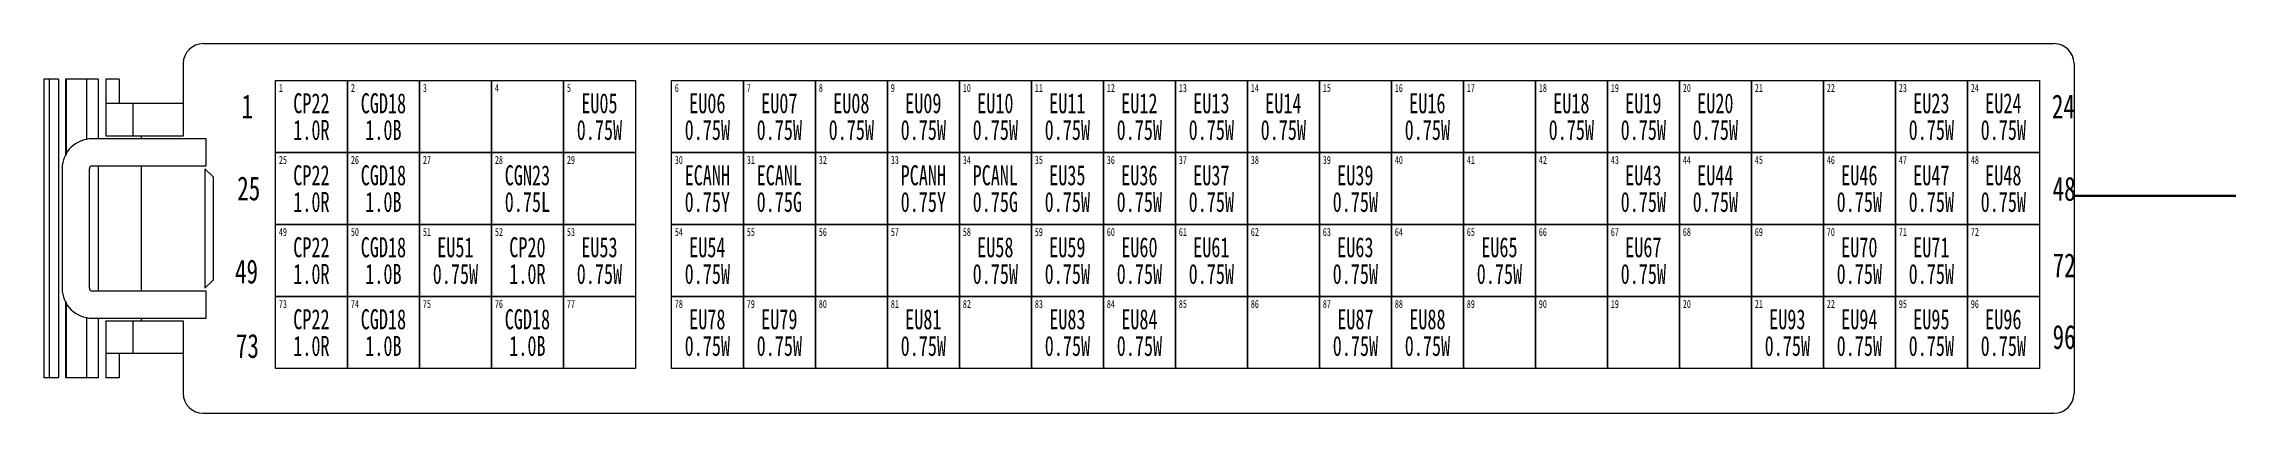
# Model space of a CAD drawing. Header units: millimetres. Extents: x 3853 to 7217, y 3585 to 4426.
# Drawn here: x 5153.8 to 5426.7, y 3782.4 to 3828.6 of the extents above; entities that cross this region are included whole.
import ezdxf

# ---------------------------------------------------------------- set-up
doc = ezdxf.new("R2010")
doc.units = ezdxf.units.MM
doc.layers.get('0').update_dxf_attribs({"lineweight": 25})
doc.layers.add('1轮廓实线层', color=7, linetype='Continuous', lineweight=50)
doc.layers.add('_0', color=7, linetype='Continuous', lineweight=25)
doc.layers.add('底盘线束', color=7, linetype='Continuous')
doc.styles.add('PC_TEXTSTYLE', font='ISOCP.SHX', dxfattribs={"width": 0.707, "bigfont": 'GBCBIG.SHX'})
doc.styles.add('标准', font='', dxfattribs={"width": 0.667})
doc.styles.get('标准').set_extended_font_data('SimSun')

msp = doc.modelspace()

# ---------------------------------------------------------------- linework, layer by layer
at = {"color": 0}
for p, q in [((5173.73, 3828.57), (5405.08, 3828.57)), ((5161.54, 3793.91), (5171.23, 3793.91)), ((5173.73, 3782.36), (5405.08, 3782.36))]:
    msp.add_line(p, q, dxfattribs=at)
at = {"color": 0, "linetype": 'Continuous'}
for p, q in [((5155.66, 3824.15), (5153.79, 3824.15)), ((5153.79, 3824.15), (5153.79, 3786.78)), ((5154.47, 3824.15), (5154.47, 3786.78)), ((5155.66, 3824.15), (5155.66, 3786.78)), ((5160.62, 3824.15), (5156.51, 3824.15)), ((5156.51, 3824.15), (5156.51, 3814.54)), ((5156.6, 3824.15), (5156.6, 3814.68)), ((5159.15, 3824.15), (5159.15, 3816.54)), ((5160.62, 3824.15), (5160.62, 3816.68)), ((5163.24, 3824.15), (5161.54, 3824.15)), ((5161.54, 3824.15), (5161.54, 3817.02)), ((5163.24, 3824.15), (5163.24, 3821.09)), ((5171.23, 3826.07), (5171.23, 3817.02)), ((5171.23, 3821.09), (5161.54, 3821.09)), ((5164.94, 3821.09), (5164.94, 3817.02)), ((5174.11, 3816.68), (5159.84, 3816.68)), ((5171.23, 3817.02), (5161.54, 3817.02)), ((5165.96, 3817.02), (5165.96, 3816.68)), ((5174.11, 3813.28), (5174.11, 3816.68)), ((5159.84, 3813.28), (5174.11, 3813.28)), ((5160.62, 3813.28), (5160.62, 3797.65)), ((5165.96, 3813.28), (5165.96, 3797.65)), ((5156.11, 3812.94), (5156.11, 3797.99)), ((5159.5, 3797.99), (5159.5, 3812.94)), ((5174.96, 3811.92), (5173.94, 3812.94)), ((5173.94, 3812.94), (5173.94, 3797.99)), ((5174.96, 3811.92), (5174.96, 3799.01)), ((5174.11, 3797.65), (5159.84, 3797.65)), ((5174.96, 3799.01), (5173.94, 3797.99)), ((5174.11, 3794.25), (5174.11, 3797.65)), ((5156.51, 3796.38), (5156.51, 3786.78)), ((5156.6, 3796.25), (5156.6, 3786.78)), ((5159.15, 3794.39), (5159.15, 3786.78)), ((5159.84, 3794.25), (5174.11, 3794.25)), ((5160.62, 3794.25), (5160.62, 3786.78)), ((5165.96, 3794.25), (5165.96, 3793.91)), ((5161.54, 3793.91), (5161.54, 3786.78)), ((5164.94, 3793.91), (5164.94, 3789.83)), ((5171.23, 3793.91), (5171.23, 3784.86)), ((5171.23, 3789.83), (5161.54, 3789.83)), ((5163.24, 3789.83), (5163.24, 3786.78)), ((5155.66, 3786.78), (5153.79, 3786.78)), ((5160.62, 3786.78), (5156.51, 3786.78)), ((5163.24, 3786.78), (5161.54, 3786.78))]:
    msp.add_line(p, q, dxfattribs=at)
at = {"color": 0}
for points in [[(5182.76, 3823.96), (5191.76, 3823.96), (5191.76, 3814.96), (5182.76, 3814.96)], [(5191.76, 3823.96), (5200.76, 3823.96), (5200.76, 3814.96), (5191.76, 3814.96)], [(5200.76, 3823.96), (5209.76, 3823.96), (5209.76, 3814.96), (5200.76, 3814.96)], [(5209.76, 3823.96), (5218.76, 3823.96), (5218.76, 3814.96), (5209.76, 3814.96)], [(5218.76, 3823.96), (5227.76, 3823.96), (5227.76, 3814.96), (5218.76, 3814.96)], [(5232.25, 3823.96), (5241.25, 3823.96), (5241.25, 3814.96), (5232.25, 3814.96)], [(5241.25, 3823.96), (5250.25, 3823.96), (5250.25, 3814.96), (5241.25, 3814.96)], [(5250.25, 3823.96), (5259.25, 3823.96), (5259.25, 3814.96), (5250.25, 3814.96)], [(5259.25, 3823.96), (5268.25, 3823.96), (5268.25, 3814.96), (5259.25, 3814.96)], [(5268.25, 3823.96), (5277.25, 3823.96), (5277.25, 3814.96), (5268.25, 3814.96)], [(5277.25, 3823.96), (5286.25, 3823.96), (5286.25, 3814.96), (5277.25, 3814.96)], [(5286.25, 3823.96), (5295.25, 3823.96), (5295.25, 3814.96), (5286.25, 3814.96)], [(5295.25, 3823.96), (5304.25, 3823.96), (5304.25, 3814.96), (5295.25, 3814.96)], [(5304.25, 3823.96), (5313.25, 3823.96), (5313.25, 3814.96), (5304.25, 3814.96)], [(5313.25, 3823.96), (5322.25, 3823.96), (5322.25, 3814.96), (5313.25, 3814.96)], [(5322.25, 3823.96), (5331.25, 3823.96), (5331.25, 3814.96), (5322.25, 3814.96)], [(5331.25, 3823.96), (5340.25, 3823.96), (5340.25, 3814.96), (5331.25, 3814.96)], [(5340.25, 3823.96), (5349.25, 3823.96), (5349.25, 3814.96), (5340.25, 3814.96)], [(5349.25, 3823.96), (5358.25, 3823.96), (5358.25, 3814.96), (5349.25, 3814.96)], [(5358.25, 3823.96), (5367.25, 3823.96), (5367.25, 3814.96), (5358.25, 3814.96)], [(5367.25, 3823.96), (5376.25, 3823.96), (5376.25, 3814.96), (5367.25, 3814.96)], [(5376.25, 3823.96), (5385.25, 3823.96), (5385.25, 3814.96), (5376.25, 3814.96)], [(5385.25, 3823.96), (5394.25, 3823.96), (5394.25, 3814.96), (5385.25, 3814.96)], [(5394.25, 3823.96), (5403.25, 3823.96), (5403.25, 3814.96), (5394.25, 3814.96)], [(5182.76, 3814.96), (5191.76, 3814.96), (5191.76, 3805.96), (5182.76, 3805.96)], [(5191.76, 3814.96), (5200.76, 3814.96), (5200.76, 3805.96), (5191.76, 3805.96)], [(5200.76, 3814.96), (5209.76, 3814.96), (5209.76, 3805.96), (5200.76, 3805.96)], [(5209.76, 3814.96), (5218.76, 3814.96), (5218.76, 3805.96), (5209.76, 3805.96)], [(5218.76, 3814.96), (5227.76, 3814.96), (5227.76, 3805.96), (5218.76, 3805.96)], [(5232.25, 3814.96), (5241.25, 3814.96), (5241.25, 3805.96), (5232.25, 3805.96)], [(5241.25, 3814.96), (5250.25, 3814.96), (5250.25, 3805.96), (5241.25, 3805.96)], [(5250.25, 3814.96), (5259.25, 3814.96), (5259.25, 3805.96), (5250.25, 3805.96)], [(5259.25, 3814.96), (5268.25, 3814.96), (5268.25, 3805.96), (5259.25, 3805.96)], [(5268.25, 3814.96), (5277.25, 3814.96), (5277.25, 3805.96), (5268.25, 3805.96)], [(5277.25, 3814.96), (5286.25, 3814.96), (5286.25, 3805.96), (5277.25, 3805.96)], [(5286.25, 3814.96), (5295.25, 3814.96), (5295.25, 3805.96), (5286.25, 3805.96)], [(5295.25, 3814.96), (5304.25, 3814.96), (5304.25, 3805.96), (5295.25, 3805.96)], [(5304.25, 3814.96), (5313.25, 3814.96), (5313.25, 3805.96), (5304.25, 3805.96)], [(5313.25, 3814.96), (5322.25, 3814.96), (5322.25, 3805.96), (5313.25, 3805.96)], [(5322.25, 3814.96), (5331.25, 3814.96), (5331.25, 3805.96), (5322.25, 3805.96)], [(5331.25, 3814.96), (5340.25, 3814.96), (5340.25, 3805.96), (5331.25, 3805.96)], [(5340.25, 3814.96), (5349.25, 3814.96), (5349.25, 3805.96), (5340.25, 3805.96)], [(5349.25, 3814.96), (5358.25, 3814.96), (5358.25, 3805.96), (5349.25, 3805.96)], [(5358.25, 3814.96), (5367.25, 3814.96), (5367.25, 3805.96), (5358.25, 3805.96)], [(5367.25, 3814.96), (5376.25, 3814.96), (5376.25, 3805.96), (5367.25, 3805.96)], [(5376.25, 3814.96), (5385.25, 3814.96), (5385.25, 3805.96), (5376.25, 3805.96)], [(5385.25, 3814.96), (5394.25, 3814.96), (5394.25, 3805.96), (5385.25, 3805.96)], [(5394.25, 3814.96), (5403.25, 3814.96), (5403.25, 3805.96), (5394.25, 3805.96)], [(5182.76, 3805.96), (5191.76, 3805.96), (5191.76, 3796.96), (5182.76, 3796.96)], [(5191.76, 3805.96), (5200.76, 3805.96), (5200.76, 3796.96), (5191.76, 3796.96)], [(5200.76, 3805.96), (5209.76, 3805.96), (5209.76, 3796.96), (5200.76, 3796.96)], [(5209.76, 3805.96), (5218.76, 3805.96), (5218.76, 3796.96), (5209.76, 3796.96)], [(5218.76, 3805.96), (5227.76, 3805.96), (5227.76, 3796.96), (5218.76, 3796.96)], [(5232.25, 3805.96), (5241.25, 3805.96), (5241.25, 3796.96), (5232.25, 3796.96)], [(5241.25, 3805.96), (5250.25, 3805.96), (5250.25, 3796.96), (5241.25, 3796.96)], [(5250.25, 3805.96), (5259.25, 3805.96), (5259.25, 3796.96), (5250.25, 3796.96)], [(5259.25, 3805.96), (5268.25, 3805.96), (5268.25, 3796.96), (5259.25, 3796.96)], [(5268.25, 3805.96), (5277.25, 3805.96), (5277.25, 3796.96), (5268.25, 3796.96)], [(5277.25, 3805.96), (5286.25, 3805.96), (5286.25, 3796.96), (5277.25, 3796.96)], [(5286.25, 3805.96), (5295.25, 3805.96), (5295.25, 3796.96), (5286.25, 3796.96)], [(5295.25, 3805.96), (5304.25, 3805.96), (5304.25, 3796.96), (5295.25, 3796.96)], [(5304.25, 3805.96), (5313.25, 3805.96), (5313.25, 3796.96), (5304.25, 3796.96)], [(5313.25, 3805.96), (5322.25, 3805.96), (5322.25, 3796.96), (5313.25, 3796.96)], [(5322.25, 3805.96), (5331.25, 3805.96), (5331.25, 3796.96), (5322.25, 3796.96)], [(5331.25, 3805.96), (5340.25, 3805.96), (5340.25, 3796.96), (5331.25, 3796.96)], [(5340.25, 3805.96), (5349.25, 3805.96), (5349.25, 3796.96), (5340.25, 3796.96)], [(5349.25, 3805.96), (5358.25, 3805.96), (5358.25, 3796.96), (5349.25, 3796.96)], [(5358.25, 3805.96), (5367.25, 3805.96), (5367.25, 3796.96), (5358.25, 3796.96)], [(5367.25, 3805.96), (5376.25, 3805.96), (5376.25, 3796.96), (5367.25, 3796.96)], [(5376.25, 3805.96), (5385.25, 3805.96), (5385.25, 3796.96), (5376.25, 3796.96)], [(5385.25, 3805.96), (5394.25, 3805.96), (5394.25, 3796.96), (5385.25, 3796.96)], [(5394.25, 3805.96), (5403.25, 3805.96), (5403.25, 3796.96), (5394.25, 3796.96)], [(5182.76, 3796.96), (5191.76, 3796.96), (5191.76, 3787.96), (5182.76, 3787.96)], [(5191.76, 3796.96), (5200.76, 3796.96), (5200.76, 3787.96), (5191.76, 3787.96)], [(5200.76, 3796.96), (5209.76, 3796.96), (5209.76, 3787.96), (5200.76, 3787.96)], [(5209.76, 3796.96), (5218.76, 3796.96), (5218.76, 3787.96), (5209.76, 3787.96)], [(5218.76, 3796.96), (5227.76, 3796.96), (5227.76, 3787.96), (5218.76, 3787.96)], [(5232.25, 3796.96), (5241.25, 3796.96), (5241.25, 3787.96), (5232.25, 3787.96)], [(5241.25, 3796.96), (5250.25, 3796.96), (5250.25, 3787.96), (5241.25, 3787.96)], [(5250.25, 3796.96), (5259.25, 3796.96), (5259.25, 3787.96), (5250.25, 3787.96)], [(5259.25, 3796.96), (5268.25, 3796.96), (5268.25, 3787.96), (5259.25, 3787.96)], [(5268.25, 3796.96), (5277.25, 3796.96), (5277.25, 3787.96), (5268.25, 3787.96)], [(5277.25, 3796.96), (5286.25, 3796.96), (5286.25, 3787.96), (5277.25, 3787.96)], [(5286.25, 3796.96), (5295.25, 3796.96), (5295.25, 3787.96), (5286.25, 3787.96)], [(5295.25, 3796.96), (5304.25, 3796.96), (5304.25, 3787.96), (5295.25, 3787.96)], [(5304.25, 3796.96), (5313.25, 3796.96), (5313.25, 3787.96), (5304.25, 3787.96)], [(5313.25, 3796.96), (5322.25, 3796.96), (5322.25, 3787.96), (5313.25, 3787.96)], [(5322.25, 3796.96), (5331.25, 3796.96), (5331.25, 3787.96), (5322.25, 3787.96)], [(5331.25, 3796.96), (5340.25, 3796.96), (5340.25, 3787.96), (5331.25, 3787.96)], [(5340.25, 3796.96), (5349.25, 3796.96), (5349.25, 3787.96), (5340.25, 3787.96)], [(5349.25, 3796.96), (5358.25, 3796.96), (5358.25, 3787.96), (5349.25, 3787.96)], [(5358.25, 3796.96), (5367.25, 3796.96), (5367.25, 3787.96), (5358.25, 3787.96)], [(5367.25, 3796.96), (5376.25, 3796.96), (5376.25, 3787.96), (5367.25, 3787.96)], [(5376.25, 3796.96), (5385.25, 3796.96), (5385.25, 3787.96), (5376.25, 3787.96)], [(5385.25, 3796.96), (5394.25, 3796.96), (5394.25, 3787.96), (5385.25, 3787.96)], [(5394.25, 3796.96), (5403.25, 3796.96), (5403.25, 3787.96), (5394.25, 3787.96)]]:
    msp.add_lwpolyline(points, close=True, dxfattribs=at)
for centre, start, end in [((5173.73, 3826.07), 90, 180), ((5405.08, 3826.07), 0, 90), ((5173.73, 3784.86), 180, 270), ((5405.08, 3784.86), 270, 0)]:
    msp.add_arc(centre, 2.5, start, end, dxfattribs=at)
at = {"color": 0, "linetype": 'Continuous'}
for centre, radius, start, end in [((5159.84, 3812.94), 3.74, 90, 180), ((5159.84, 3812.94), 0.34, 90, 180), ((5159.84, 3797.99), 3.74, 180, 270), ((5159.84, 3797.99), 0.34, 180, 270)]:
    msp.add_arc(centre, radius, start, end, dxfattribs=at)
at = {"layer": '1轮廓实线层', "color": 1}
msp.add_line((5462.54, 3809.56), (5407.58, 3809.56), dxfattribs=at)
at = {"layer": '底盘线束', "color": 0}
msp.add_line((5407.58, 3826.07), (5407.58, 3784.86), dxfattribs=at)

# ---------------------------------------------------------------- texts
at = {"color": 0, "lineweight": 5, "attachment_point": 1, "style": 'PC_TEXTSTYLE'}
for s, insert, char_height, width in [('{\\fSimSun|b0|i0|c134|p2;1}', (5178.52, 3822.22), 3, 2.4727), ('{\\fSimSun|b0|i0|c134|p2;1}', (5183.19, 3823.53), 1, 0.9371), ('{\\fSimSun|b0|i0|c134|p2;2}', (5192.19, 3823.53), 1, 0.9371), ('{\\fSimSun|b0|i0|c134|p2;3}', (5201.19, 3823.53), 1, 0.9371), ('{\\fSimSun|b0|i0|c134|p2;4}', (5210.19, 3823.53), 1, 0.9371), ('{\\fSimSun|b0|i0|c134|p2;5}', (5219.19, 3823.53), 1, 0.9371), ('{\\fSimSun|b0|i0|c134|p2;6}', (5232.68, 3823.53), 1, 0.9371), ('{\\fSimSun|b0|i0|c134|p2;7}', (5241.68, 3823.53), 1, 0.9371), ('{\\fSimSun|b0|i0|c134|p2;8}', (5250.68, 3823.53), 1, 0.9371), ('{\\fSimSun|b0|i0|c134|p2;9}', (5259.68, 3823.53), 1, 0.9371), ('{\\fSimSun|b0|i0|c134|p2;10}', (5268.68, 3823.53), 1, 0.9371), ('{\\fSimSun|b0|i0|c134|p2;11}', (5277.68, 3823.53), 1, 0.9371), ('{\\fSimSun|b0|i0|c134|p2;12}', (5286.68, 3823.53), 1, 0.9371), ('{\\fSimSun|b0|i0|c134|p2;13}', (5295.68, 3823.53), 1, 0.9371), ('{\\fSimSun|b0|i0|c134|p2;14}', (5304.68, 3823.53), 1, 0.9371), ('{\\fSimSun|b0|i0|c134|p2;15}', (5313.68, 3823.53), 1, 0.9371), ('{\\fSimSun|b0|i0|c134|p2;16}', (5322.68, 3823.53), 1, 0.9371), ('{\\fSimSun|b0|i0|c134|p2;17}', (5331.68, 3823.53), 1, 0.9371), ('{\\fSimSun|b0|i0|c134|p2;18}', (5340.68, 3823.53), 1, 0.9371), ('{\\fSimSun|b0|i0|c134|p2;19}', (5349.68, 3823.53), 1, 0.9371), ('{\\fSimSun|b0|i0|c134|p2;20}', (5358.68, 3823.53), 1, 0.9371), ('{\\fSimSun|b0|i0|c134|p2;21}', (5367.68, 3823.53), 1, 0.9371), ('{\\fSimSun|b0|i0|c134|p2;22}', (5376.68, 3823.53), 1, 0.9371), ('{\\fSimSun|b0|i0|c134|p2;23}', (5385.68, 3823.53), 1, 0.9371), ('{\\fSimSun|b0|i0|c134|p2;24}', (5394.68, 3823.53), 1, 0.9371), ('\\pxqc;{\\fSimSun|b0|i0|c134|p2;24}', (5405.02, 3822.22), 3, 2.4646), ('{\\fSimSun|b0|i0|c134|p2;25}', (5183.19, 3814.53), 1, 0.9371), ('{\\fSimSun|b0|i0|c134|p2;26}', (5192.19, 3814.53), 1, 0.9371), ('{\\fSimSun|b0|i0|c134|p2;27}', (5201.19, 3814.53), 1, 0.9371), ('{\\fSimSun|b0|i0|c134|p2;28}', (5210.19, 3814.53), 1, 0.9371), ('{\\fSimSun|b0|i0|c134|p2;29}', (5219.19, 3814.53), 1, 0.9371), ('{\\fSimSun|b0|i0|c134|p2;30}', (5232.68, 3814.53), 1, 0.9371), ('{\\fSimSun|b0|i0|c134|p2;31}', (5241.68, 3814.53), 1, 0.9371), ('{\\fSimSun|b0|i0|c134|p2;32}', (5250.68, 3814.53), 1, 0.9371), ('{\\fSimSun|b0|i0|c134|p2;33}', (5259.68, 3814.53), 1, 0.9371), ('{\\fSimSun|b0|i0|c134|p2;34}', (5268.68, 3814.53), 1, 0.9371), ('{\\fSimSun|b0|i0|c134|p2;35}', (5277.68, 3814.53), 1, 0.9371), ('{\\fSimSun|b0|i0|c134|p2;36}', (5286.68, 3814.53), 1, 0.9371), ('{\\fSimSun|b0|i0|c134|p2;37}', (5295.68, 3814.53), 1, 0.9371), ('{\\fSimSun|b0|i0|c134|p2;38}', (5304.68, 3814.53), 1, 0.9371), ('{\\fSimSun|b0|i0|c134|p2;39}', (5313.68, 3814.53), 1, 0.9371), ('{\\fSimSun|b0|i0|c134|p2;40}', (5322.68, 3814.53), 1, 0.9371), ('{\\fSimSun|b0|i0|c134|p2;41}', (5331.68, 3814.53), 1, 0.9371), ('{\\fSimSun|b0|i0|c134|p2;42}', (5340.68, 3814.53), 1, 0.9371), ('{\\fSimSun|b0|i0|c134|p2;43}', (5349.68, 3814.53), 1, 0.9371), ('{\\fSimSun|b0|i0|c134|p2;44}', (5358.68, 3814.53), 1, 0.9371), ('{\\fSimSun|b0|i0|c134|p2;45}', (5367.68, 3814.53), 1, 0.9371), ('{\\fSimSun|b0|i0|c134|p2;46}', (5376.68, 3814.53), 1, 0.9371), ('{\\fSimSun|b0|i0|c134|p2;47}', (5385.68, 3814.53), 1, 0.9371), ('{\\fSimSun|b0|i0|c134|p2;48}', (5394.68, 3814.53), 1, 0.9371), ('{\\fSimSun|b0|i0|c134|p2;25}', (5177.98, 3811.98), 3, 3.0542), ('\\pxqc;{\\fSimSun|b0|i0|c134|p2;48}', (5405.11, 3811.93), 3, 2.4646), ('{\\fSimSun|b0|i0|c134|p2;49}', (5183.19, 3805.53), 1, 0.9371), ('{\\fSimSun|b0|i0|c134|p2;50}', (5192.19, 3805.53), 1, 0.9371), ('{\\fSimSun|b0|i0|c134|p2;51}', (5201.19, 3805.53), 1, 0.9371), ('{\\fSimSun|b0|i0|c134|p2;52}', (5210.19, 3805.53), 1, 0.9371), ('{\\fSimSun|b0|i0|c134|p2;53}', (5219.19, 3805.53), 1, 0.9371), ('{\\fSimSun|b0|i0|c134|p2;54}', (5232.68, 3805.53), 1, 0.9371), ('{\\fSimSun|b0|i0|c134|p2;55}', (5241.68, 3805.53), 1, 0.9371), ('{\\fSimSun|b0|i0|c134|p2;56}', (5250.68, 3805.53), 1, 0.9371), ('{\\fSimSun|b0|i0|c134|p2;57}', (5259.68, 3805.53), 1, 0.9371), ('{\\fSimSun|b0|i0|c134|p2;58}', (5268.68, 3805.53), 1, 0.9371), ('{\\fSimSun|b0|i0|c134|p2;59}', (5277.68, 3805.53), 1, 0.9371), ('{\\fSimSun|b0|i0|c134|p2;60}', (5286.68, 3805.53), 1, 0.9371), ('{\\fSimSun|b0|i0|c134|p2;61}', (5295.68, 3805.53), 1, 0.9371), ('{\\fSimSun|b0|i0|c134|p2;62}', (5304.68, 3805.53), 1, 0.9371), ('{\\fSimSun|b0|i0|c134|p2;63}', (5313.68, 3805.53), 1, 0.9371), ('{\\fSimSun|b0|i0|c134|p2;64}', (5322.68, 3805.53), 1, 0.9371), ('{\\fSimSun|b0|i0|c134|p2;65}', (5331.68, 3805.53), 1, 0.9371), ('{\\fSimSun|b0|i0|c134|p2;66}', (5340.68, 3805.53), 1, 0.9371), ('{\\fSimSun|b0|i0|c134|p2;67}', (5349.68, 3805.53), 1, 0.9371), ('{\\fSimSun|b0|i0|c134|p2;68}', (5358.68, 3805.53), 1, 0.9371), ('{\\fSimSun|b0|i0|c134|p2;69}', (5367.68, 3805.53), 1, 0.9371), ('{\\fSimSun|b0|i0|c134|p2;70}', (5376.68, 3805.53), 1, 0.9371), ('{\\fSimSun|b0|i0|c134|p2;71}', (5385.68, 3805.53), 1, 0.9371), ('{\\fSimSun|b0|i0|c134|p2;72}', (5394.68, 3805.53), 1, 0.9371), ('\\pxqc;{\\fSimSun|b0|i0|c134|p2;72}', (5405.11, 3802.37), 3, 2.4646), ('{\\fSimSun|b0|i0|c134|p2;49}', (5177.7, 3801.59), 3, 3.4039), ('{\\fSimSun|b0|i0|c134|p2;73}', (5183.19, 3796.53), 1, 0.9371), ('{\\fSimSun|b0|i0|c134|p2;74}', (5192.19, 3796.53), 1, 0.9371), ('{\\fSimSun|b0|i0|c134|p2;75}', (5201.19, 3796.53), 1, 0.9371), ('{\\fSimSun|b0|i0|c134|p2;76}', (5210.19, 3796.53), 1, 0.9371), ('{\\fSimSun|b0|i0|c134|p2;77}', (5219.19, 3796.53), 1, 0.9371), ('{\\fSimSun|b0|i0|c134|p2;78}', (5232.68, 3796.53), 1, 0.9371), ('{\\fSimSun|b0|i0|c134|p2;79}', (5241.68, 3796.53), 1, 0.9371), ('{\\fSimSun|b0|i0|c134|p2;80}', (5250.68, 3796.53), 1, 0.9371), ('{\\fSimSun|b0|i0|c134|p2;81}', (5259.68, 3796.53), 1, 0.9371), ('{\\fSimSun|b0|i0|c134|p2;82}', (5268.68, 3796.53), 1, 0.9371), ('{\\fSimSun|b0|i0|c134|p2;83}', (5277.68, 3796.53), 1, 0.9371), ('{\\fSimSun|b0|i0|c134|p2;84}', (5286.68, 3796.53), 1, 0.9371), ('{\\fSimSun|b0|i0|c134|p2;85}', (5295.68, 3796.53), 1, 0.9371), ('{\\fSimSun|b0|i0|c134|p2;86}', (5304.68, 3796.53), 1, 0.9371), ('{\\fSimSun|b0|i0|c134|p2;87}', (5313.68, 3796.53), 1, 0.9371), ('{\\fSimSun|b0|i0|c134|p2;88}', (5322.68, 3796.53), 1, 0.9371), ('{\\fSimSun|b0|i0|c134|p2;89}', (5331.68, 3796.53), 1, 0.9371), ('{\\fSimSun|b0|i0|c134|p2;90}', (5340.68, 3796.53), 1, 0.9371), ('{\\fSimSun|b0|i0|c134|p2;19}', (5349.68, 3796.53), 1, 0.9371), ('{\\fSimSun|b0|i0|c134|p2;20}', (5358.68, 3796.53), 1, 0.9371), ('{\\fSimSun|b0|i0|c134|p2;21}', (5367.68, 3796.53), 1, 0.9371), ('{\\fSimSun|b0|i0|c134|p2;22}', (5376.68, 3796.53), 1, 0.9371), ('{\\fSimSun|b0|i0|c134|p2;95}', (5385.68, 3796.53), 1, 0.9371), ('{\\fSimSun|b0|i0|c134|p2;96}', (5394.68, 3796.53), 1, 0.9371), ('{\\fSimSun|b0|i0|c134|p2;73}', (5177.81, 3792.29), 3, 3.1346), ('\\pxqc;{\\fSimSun|b0|i0|c134|p2;96}', (5405.11, 3793.41), 3, 2.4646)]:
    msp.add_mtext(s, dxfattribs=dict(at, insert=insert, char_height=char_height, width=width))
at = {"layer": '_0', "color": 0, "char_height": 2.5, "width": 4.9731, "attachment_point": 1, "style": '标准'}
for s, insert in [('\\pxsm0.8,qc,t0.32;{\\fFangSong_GB2312|b0|i0|c134|p2;CP22\\P1.0R}', (5184.77, 3822.37)), ('\\pxsm0.8,qc,t0.32;{\\fFangSong_GB2312|b0|i0|c134|p2;CGD18\\P1.0B}', (5193.77, 3822.37)), ('\\pxsm0.8,qc,t0.32;{\\fFangSong_GB2312|b0|i0|c134|p2;EU05\\P0.75W}', (5220.77, 3822.37)), ('\\pxsm0.8,qc,t0.32;{\\fFangSong_GB2312|b0|i0|c134|p2;EU06\\P0.75W}', (5234.26, 3822.37)), ('\\pxsm0.8,qc,t0.32;{\\fFangSong_GB2312|b0|i0|c134|p2;EU07\\P0.75W}', (5243.26, 3822.37)), ('\\pxsm0.8,qc,t0.32;{\\fFangSong_GB2312|b0|i0|c134|p2;EU08\\P0.75W}', (5252.26, 3822.37)), ('\\pxsm0.8,qc,t0.32;{\\fFangSong_GB2312|b0|i0|c134|p2;EU09\\P0.75W}', (5261.26, 3822.37)), ('\\pxsm0.8,qc,t0.32;{\\fFangSong_GB2312|b0|i0|c134|p2;EU10\\P0.75W}', (5270.26, 3822.37)), ('\\pxsm0.8,qc,t0.32;{\\fFangSong_GB2312|b0|i0|c134|p2;EU11\\P0.75W}', (5279.26, 3822.37)), ('\\pxsm0.8,qc,t0.32;{\\fFangSong_GB2312|b0|i0|c134|p2;EU12\\P0.75W}', (5288.26, 3822.37)), ('\\pxsm0.8,qc,t0.32;{\\fFangSong_GB2312|b0|i0|c134|p2;EU13\\P0.75W}', (5297.26, 3822.37)), ('\\pxsm0.8,qc,t0.32;{\\fFangSong_GB2312|b0|i0|c134|p2;EU14\\P0.75W}', (5306.26, 3822.37)), ('\\pxsm0.8,qc,t0.32;{\\fFangSong_GB2312|b0|i0|c134|p2;EU16\\P0.75W}', (5324.26, 3822.37)), ('\\pxsm0.8,qc,t0.32;{\\fFangSong_GB2312|b0|i0|c134|p2;EU18\\P0.75W}', (5342.26, 3822.37)), ('\\pxsm0.8,qc,t0.32;{\\fFangSong_GB2312|b0|i0|c134|p2;EU19\\P0.75W}', (5351.26, 3822.37)), ('\\pxsm0.8,qc,t0.32;{\\fFangSong_GB2312|b0|i0|c134|p2;EU20\\P0.75W}', (5360.26, 3822.37)), ('\\pxsm0.8,qc,t0.32;{\\fFangSong_GB2312|b0|i0|c134|p2;EU23\\P0.75W}', (5387.26, 3822.37)), ('\\pxsm0.8,qc,t0.32;{\\fFangSong_GB2312|b0|i0|c134|p2;EU24\\P0.75W}', (5396.26, 3822.37)), ('\\pxsm0.8,qc,t0.32;{\\fFangSong_GB2312|b0|i0|c134|p2;CP22\\P1.0R}', (5184.77, 3813.37)), ('\\pxsm0.8,qc,t0.32;{\\fFangSong_GB2312|b0|i0|c134|p2;CGD18\\P1.0B}', (5193.77, 3813.37)), ('\\pxsm0.8,qc,t0.32;{\\fFangSong_GB2312|b0|i0|c134|p2;CGN23\\P0.75L}', (5211.77, 3813.37)), ('\\pxsm0.8,qc,t0.32;{\\fFangSong_GB2312|b0|i0|c134|p2;ECANH\\P0.75Y}', (5234.26, 3813.37)), ('\\pxsm0.8,qc,t0.32;{\\fFangSong_GB2312|b0|i0|c134|p2;ECANL\\P0.75G}', (5243.26, 3813.37)), ('\\pxsm0.8,qc,t0.32;{\\fFangSong_GB2312|b0|i0|c134|p2;PCANH\\P0.75Y}', (5261.26, 3813.37)), ('\\pxsm0.8,qc,t0.32;{\\fFangSong_GB2312|b0|i0|c134|p2;PCANL\\P0.75G}', (5270.26, 3813.37)), ('\\pxsm0.8,qc,t0.32;{\\fFangSong_GB2312|b0|i0|c134|p2;EU35\\P0.75W}', (5279.26, 3813.37)), ('\\pxsm0.8,qc,t0.32;{\\fFangSong_GB2312|b0|i0|c134|p2;EU36\\P0.75W}', (5288.26, 3813.37)), ('\\pxsm0.8,qc,t0.32;{\\fFangSong_GB2312|b0|i0|c134|p2;EU37\\P0.75W}', (5297.26, 3813.37)), ('\\pxsm0.8,qc,t0.32;{\\fFangSong_GB2312|b0|i0|c134|p2;EU39\\P0.75W}', (5315.26, 3813.37)), ('\\pxsm0.8,qc,t0.32;{\\fFangSong_GB2312|b0|i0|c134|p2;EU43\\P0.75W}', (5351.26, 3813.37)), ('\\pxsm0.8,qc,t0.32;{\\fFangSong_GB2312|b0|i0|c134|p2;EU44\\P0.75W}', (5360.26, 3813.37)), ('\\pxsm0.8,qc,t0.32;{\\fFangSong_GB2312|b0|i0|c134|p2;EU46\\P0.75W}', (5378.26, 3813.37)), ('\\pxsm0.8,qc,t0.32;{\\fFangSong_GB2312|b0|i0|c134|p2;EU47\\P0.75W}', (5387.26, 3813.37)), ('\\pxsm0.8,qc,t0.32;{\\fFangSong_GB2312|b0|i0|c134|p2;EU48\\P0.75W}', (5396.26, 3813.37)), ('\\pxsm0.8,qc,t0.32;{\\fFangSong_GB2312|b0|i0|c134|p2;CP22\\P1.0R}', (5184.77, 3804.37)), ('\\pxsm0.8,qc,t0.32;{\\fFangSong_GB2312|b0|i0|c134|p2;CGD18\\P1.0B}', (5193.77, 3804.37)), ('\\pxsm0.8,qc,t0.32;{\\fFangSong_GB2312|b0|i0|c134|p2;EU51\\P0.75W}', (5202.77, 3804.37)), ('\\pxsm0.8,qc,t0.32;{\\fFangSong_GB2312|b0|i0|c134|p2;CP20\\P1.0R}', (5211.77, 3804.37)), ('\\pxsm0.8,qc,t0.32;{\\fFangSong_GB2312|b0|i0|c134|p2;EU53\\P0.75W}', (5220.77, 3804.37)), ('\\pxsm0.8,qc,t0.32;{\\fFangSong_GB2312|b0|i0|c134|p2;EU54\\P0.75W}', (5234.26, 3804.37)), ('\\pxsm0.8,qc,t0.32;{\\fFangSong_GB2312|b0|i0|c134|p2;EU58\\P0.75W}', (5270.26, 3804.37)), ('\\pxsm0.8,qc,t0.32;{\\fFangSong_GB2312|b0|i0|c134|p2;EU59\\P0.75W}', (5279.26, 3804.37)), ('\\pxsm0.8,qc,t0.32;{\\fFangSong_GB2312|b0|i0|c134|p2;EU60\\P0.75W}', (5288.27, 3804.37)), ('\\pxsm0.8,qc,t0.32;{\\fFangSong_GB2312|b0|i0|c134|p2;EU61\\P0.75W}', (5297.26, 3804.37)), ('\\pxsm0.8,qc,t0.32;{\\fFangSong_GB2312|b0|i0|c134|p2;EU63\\P0.75W}', (5315.26, 3804.37)), ('\\pxsm0.8,qc,t0.32;{\\fFangSong_GB2312|b0|i0|c134|p2;EU65\\P0.75W}', (5333.27, 3804.37)), ('\\pxsm0.8,qc,t0.32;{\\fFangSong_GB2312|b0|i0|c134|p2;EU67\\P0.75W}', (5351.26, 3804.37)), ('\\pxsm0.8,qc,t0.32;{\\fFangSong_GB2312|b0|i0|c134|p2;EU70\\P0.75W}', (5378.26, 3804.37)), ('\\pxsm0.8,qc,t0.32;{\\fFangSong_GB2312|b0|i0|c134|p2;EU71\\P0.75W}', (5387.26, 3804.37)), ('\\pxsm0.8,qc,t0.32;{\\fFangSong_GB2312|b0|i0|c134|p2;CP22\\P1.0R}', (5184.77, 3795.37)), ('\\pxsm0.8,qc,t0.32;{\\fFangSong_GB2312|b0|i0|c134|p2;CGD18\\P1.0B}', (5193.77, 3795.37)), ('\\pxsm0.8,qc,t0.32;{\\fFangSong_GB2312|b0|i0|c134|p2;CGD18\\P1.0B}', (5211.77, 3795.37)), ('\\pxsm0.8,qc,t0.32;{\\fFangSong_GB2312|b0|i0|c134|p2;EU78\\P0.75W}', (5234.26, 3795.37)), ('\\pxsm0.8,qc,t0.32;{\\fFangSong_GB2312|b0|i0|c134|p2;EU79\\P0.75W}', (5243.26, 3795.37)), ('\\pxsm0.8,qc,t0.32;{\\fFangSong_GB2312|b0|i0|c134|p2;EU81\\P0.75W}', (5261.26, 3795.37)), ('\\pxsm0.8,qc,t0.32;{\\fFangSong_GB2312|b0|i0|c134|p2;EU83\\P0.75W}', (5279.27, 3795.37)), ('\\pxsm0.8,qc,t0.32;{\\fFangSong_GB2312|b0|i0|c134|p2;EU84\\P0.75W}', (5288.27, 3795.37)), ('\\pxsm0.8,qc,t0.32;{\\fFangSong_GB2312|b0|i0|c134|p2;EU87\\P0.75W}', (5315.27, 3795.37)), ('\\pxsm0.8,qc,t0.32;{\\fFangSong_GB2312|b0|i0|c134|p2;EU88\\P0.75W}', (5324.27, 3795.37)), ('\\pxsm0.8,qc,t0.32;{\\fFangSong_GB2312|b0|i0|c134|p2;EU93\\P0.75W}', (5369.26, 3795.37)), ('\\pxsm0.8,qc,t0.32;{\\fFangSong_GB2312|b0|i0|c134|p2;EU94\\P0.75W}', (5378.26, 3795.37)), ('\\pxsm0.8,qc,t0.32;{\\fFangSong_GB2312|b0|i0|c134|p2;EU95\\P0.75W}', (5387.26, 3795.37)), ('\\pxsm0.8,qc,t0.32;{\\fFangSong_GB2312|b0|i0|c134|p2;EU96\\P0.75W}', (5396.26, 3795.37))]:
    msp.add_mtext(s, dxfattribs=dict(at, insert=insert))

doc.saveas('drawing.dxf')
